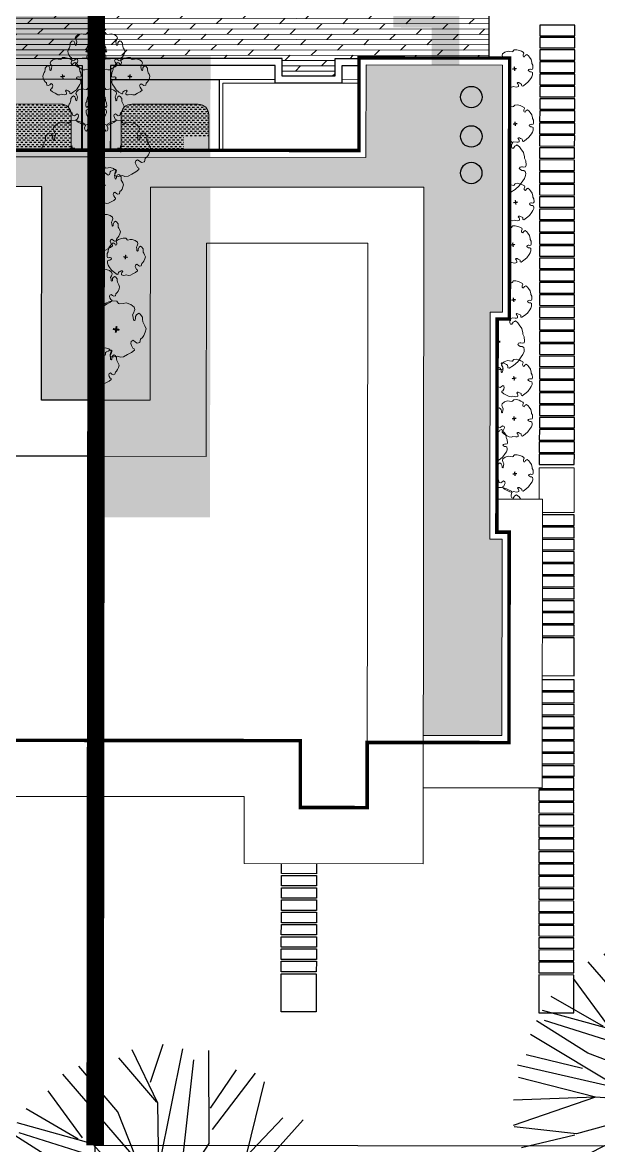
# Model space of a CAD drawing. Header units: millimetres. Extents: x -1030105 to 906887, y -616134 to 1220667.
# Drawn here: x -780548 to -764102, y -415820 to -383747 of the extents above; entities that cross this region are included whole.
import ezdxf

# ---------------------------------------------------------------- set-up
doc = ezdxf.new("R2010")
doc.units = ezdxf.units.MM
doc.header["$MEASUREMENT"] = 0
doc.linetypes.add('HIDDEN', pattern=[9.524999999999999, 6.35, -3.175])
doc.layers.get('Defpoints').update_dxf_attribs({"color": 1})
doc.layers.add('+ toa do mong', color=7, linetype='Continuous', true_color=0xfa1a05)
for name, color, linetype, lineweight in [('240930  KHU B- TMB gời inno$0$1. I-FURN', 252, 'Continuous', 18), ('240930  KHU B- TMB gời inno$0$GFA', 6, 'Continuous', 0), ('GFA', 6, 'Continuous', 0), ('QH_KTCQ_Caycanhquan', 97, 'Continuous', 18)]:
    doc.layers.add(name, color=color, linetype=linetype, lineweight=lineweight)
for name, color, linetype in [('240930  KHU B- TMB gời inno$0$DA-ELEV-PEN1', 8, 'Continuous'), ('240930  KHU B- TMB gời inno$0$DA-FLOR-PATT', 251, 'Continuous'), ('240930  KHU B- TMB gời inno$0$DA-WALL-LOW', 1, 'Continuous'), ('240930  KHU B- TMB gời inno$0$DA-WALL-PATT', 8, 'Continuous'), ('240930  KHU B- TMB gời inno$0$TMB-KHU B-XREF$0$Xref-LBC-Plot$0$DA-SITE-CNTR1', 8, 'Continuous'), ('DA-LANS-TREE', 7, 'Continuous'), ('DA-WALL-LOW', 1, 'Continuous'), ('Dat cong trinh cac loai', 6, 'Continuous'), ('KTCQ CẢNH QUAN', 192, 'Continuous'), ('N-cay lon', 192, 'Continuous'), ('ranh dat', 7, 'Continuous'), ('TMB-KHU B-XREF$0$Xref-LBC-Plot$0$DA-SITE-CNTR1', 8, 'Continuous'), ('XREF_LBC_ZONE B_BEACH VILLA 22 11 11$0$DA-FLOR-PATT', 251, 'Continuous')]:
    doc.layers.add(name, color=color, linetype=linetype)

# ---------------------------------------------------------------- blocks, each defined once
blk = doc.blocks.new('*U1357')
at = {"layer": '240930  KHU B- TMB gời inno$0$DA-WALL-PATT'}
blk.add_lwpolyline([(-3.229222828849736e-06, -0.5999999999912385), (-0.3000032292184836, -0.5999983853798173), (-0.2999978471795833, 0.4000017712514665), (2.152816071429693e-06, 0.4000001566400453)], close=True, dxfattribs=at)
blk = doc.blocks.new('*U1358')
at = {"color": 0, "linetype": 'ByBlock', "lineweight": -2, "transparency": 16777216, "rotation": 180.0003083683384}
for p in [(-0.6520413989287883, -240.4905452351165), (-0.3020413989338584, -240.4905433514032), (0.04795860106107241, -240.4905414676899), (0.3979586010560023, -240.4905395839766), (0.7479586010509327, -240.4905377002632), (1.097958601045863, -240.4905358165499), (1.447958601040793, -240.4905339328366), (1.797958601035723, -240.4905320491233), (2.147958601030654, -240.4905301654099), (2.497958601025584, -240.4905282816966), (2.847958601020514, -240.4905263979833), (3.197958601015444, -240.49052451427), (3.547958601010374, -240.4905226305566)]:
    blk.add_blockref('*U1357', p, dxfattribs=at)
blk = doc.blocks.new('*U1359')
at = {"layer": '240930  KHU B- TMB gời inno$0$DA-WALL-PATT'}
blk.add_lwpolyline([(-0.003229222828849743, -599.9999999912397), (-300.0032292184842, -599.9983853798185), (-299.9978471795839, 400.0017712514673), (0.002152816071429697, 400.000156640046)], close=True, dxfattribs=at)
blk = doc.blocks.new('*U1360')
at = {"color": 0, "linetype": 'ByBlock', "lineweight": -2, "transparency": 16777216, "rotation": 180.0003083671565}
for p in [(-2402.041398903443, -240490.5546536836), (-2052.041398908513, -240490.5527699703), (-1702.041398913582, -240490.550886257), (-1352.041398918651, -240490.5490025436), (-1002.04139892372, -240490.5471188303), (-652.041398928789, -240490.545235117), (-302.0413989338581, -240490.5433514037), (47.95860106107284, -240490.5414676903), (397.9586010560033, -240490.539583977), (747.9586010509342, -240490.5377002637), (1097.958601045865, -240490.5358165504), (1447.958601040796, -240490.533932837), (1797.958601035727, -240490.5320491237), (2147.958601030658, -240490.5301654104), (2497.958601025588, -240490.5282816971), (2847.958601020519, -240490.5263979837), (3197.95860101545, -240490.5245142704), (3547.958601010381, -240490.5226305571)]:
    blk.add_blockref('*U1359', p, dxfattribs=at)
blk = doc.blocks.new('*U1361')
at = {"layer": '240930  KHU B- TMB gời inno$0$DA-WALL-PATT'}
blk.add_lwpolyline([(-0.003229222828849743, -599.9999999912397), (-300.0032292184842, -599.9983853798185), (-299.9978471795839, 400.0017712514673), (0.002152816071429697, 400.000156640046)], close=True, dxfattribs=at)
blk = doc.blocks.new('*U1362')
at = {"color": 0, "linetype": 'ByBlock', "lineweight": -2, "transparency": 16777216, "rotation": 180.0003083671565}
for p in [(397.9586010560033, -240490.539583977), (747.9586010509342, -240490.5377002637), (1097.958601045865, -240490.5358165504), (1447.958601040796, -240490.533932837), (1797.958601035727, -240490.5320491237), (2147.958601030658, -240490.5301654104), (2497.958601025588, -240490.5282816971), (2847.958601020519, -240490.5263979837), (3197.95860101545, -240490.5245142704), (3547.958601010381, -240490.5226305571)]:
    blk.add_blockref('*U1361', p, dxfattribs=at)
blk = doc.blocks.new('*U1363')
at = {"layer": '240930  KHU B- TMB gời inno$0$DA-WALL-PATT'}
blk.add_lwpolyline([(-0.003229222828849743, -599.9999999912397), (-300.0032292184842, -599.9983853798185), (-299.9978471795839, 400.0017712514673), (0.002152816071429697, 400.000156640046)], close=True, dxfattribs=at)
blk = doc.blocks.new('*U1364')
at = {"color": 0, "linetype": 'ByBlock', "lineweight": -2, "transparency": 16777216, "rotation": 180.0003083671565}
for p in [(-2402.041398903443, -240490.5546536836), (-2052.041398908513, -240490.5527699703), (-1702.041398913582, -240490.550886257), (-1352.041398918651, -240490.5490025436), (-1002.04139892372, -240490.5471188303), (-652.041398928789, -240490.545235117), (-302.0413989338581, -240490.5433514037), (47.95860106107284, -240490.5414676903), (397.9586010560033, -240490.539583977), (747.9586010509342, -240490.5377002637), (1097.958601045865, -240490.5358165504), (1447.958601040796, -240490.533932837), (1797.958601035727, -240490.5320491237), (2147.958601030658, -240490.5301654104), (2497.958601025588, -240490.5282816971), (2847.958601020519, -240490.5263979837), (3197.95860101545, -240490.5245142704), (3547.958601010381, -240490.5226305571)]:
    blk.add_blockref('*U1363', p, dxfattribs=at)
blk = doc.blocks.new('*U1367')
at = {"layer": '240930  KHU B- TMB gời inno$0$DA-WALL-PATT'}
blk.add_lwpolyline([(-0.003229222828849743, -599.9999999912397), (-300.0032292184842, -599.9983853798185), (-299.9978471795839, 400.0017712514673), (0.002152816071429697, 400.000156640046)], close=True, dxfattribs=at)
blk = doc.blocks.new('*U1368')
at = {"color": 0, "linetype": 'ByBlock', "lineweight": -2, "transparency": 16777216, "rotation": 180.0003083671565}
for p in [(397.9586010560033, -240490.539583977), (747.9586010509342, -240490.5377002637), (1097.958601045865, -240490.5358165504), (1447.958601040796, -240490.533932837), (1797.958601035727, -240490.5320491237), (2147.958601030658, -240490.5301654104), (2497.958601025588, -240490.5282816971), (2847.958601020519, -240490.5263979837), (3197.95860101545, -240490.5245142704), (3547.958601010381, -240490.5226305571)]:
    blk.add_blockref('*U1367', p, dxfattribs=at)
blk = doc.blocks.new('*U1369')
at = {"layer": '240930  KHU B- TMB gời inno$0$DA-WALL-PATT'}
blk.add_lwpolyline([(-0.003229222828849743, -599.9999999912397), (-300.0032292184842, -599.9983853798185), (-299.9978471795839, 400.0017712514673), (0.002152816071429697, 400.000156640046)], close=True, dxfattribs=at)
blk = doc.blocks.new('*U1370')
at = {"color": 0, "linetype": 'ByBlock', "lineweight": -2, "transparency": 16777216, "rotation": 180.0003083671565}
for p in [(-1002.04139892372, -240490.5471188303), (-652.041398928789, -240490.545235117), (-302.0413989338581, -240490.5433514037), (47.95860106107284, -240490.5414676903), (397.9586010560033, -240490.539583977), (747.9586010509342, -240490.5377002637), (1097.958601045865, -240490.5358165504), (1447.958601040796, -240490.533932837), (1797.958601035727, -240490.5320491237), (2147.958601030658, -240490.5301654104), (2497.958601025588, -240490.5282816971), (2847.958601020519, -240490.5263979837), (3197.95860101545, -240490.5245142704), (3547.958601010381, -240490.5226305571)]:
    blk.add_blockref('*U1369', p, dxfattribs=at)
blk = doc.blocks.new('Xref Khu Spa-Wellness - TBM$0$TREE_T')
at = {"const_width": 100}
for points in [[(-123.743686707654, 123.7436867076467), (123.7436867076394, -123.7436867076467)], [(123.7436867076394, 123.7436867076467), (-123.7436867076394, -123.7436867076467)]]:
    blk.add_lwpolyline(points, dxfattribs=at)
blk = doc.blocks.new('Xref Khu Spa-Wellness - TBM$0$TREE_5')
at = {"layer": 'QH_KTCQ_Caycanhquan', "color": 114, "true_color": 0x139b48}
blk.add_lwpolyline([(-935.8052043020725, 1163.729876997881), (-781.0664177108556, 1298.991161259357), (-577.9716866482049, 1385.944714451209), (-423.232900056988, 1424.590717911255), (-249.1519124628976, 1453.575356581714), (-181.4534723367542, 1414.929171710275), (-142.7687756838277, 1289.329614988528), (-84.74187805317342, 1221.698972928803), (-17.04343790188432, 1192.71433425881), (40.98345973622054, 1221.698972928803), (31.31221188511699, 1347.298710919917), (60.32595539093018, 1424.590717911255), (79.6681563751772, 1472.898267642129), (244.0781907904893, 1472.898267642129), (369.8035285742953, 1434.252264111768), (592.2404606333002, 1376.283168251161), (775.9926960328594, 1212.037426657975), (824.3486405229196, 1163.729876997881), (959.7452261233702, 1105.760781065095), (1114.484012714587, 931.8534933435731), (1143.497461522929, 844.8999401517212), (1075.79931606818, 767.6077518211678), (1017.772123759612, 748.2848406890407), (979.0874271076173, 709.638655890245), (930.7317773010582, 642.0081950975582), (940.40273046121, 564.7160067670047), (1017.772123759612, 555.0544605664909), (1114.484012714587, 564.7160067670047), (1191.85340601299, 622.6851026983932), (1288.56500029657, 632.3466488970444), (1365.934688259847, 564.7160067670047), (1423.96158589609, 487.4238184364513), (1472.317530387081, 323.178076912649), (1481.988778204657, 168.5938815902919), (1501.330979188904, -159.8976014545187), (1433.632833734155, -440.0815348392352), (1356.263440435752, -691.2808295534924), (1288.56500029657, -720.2654682239518), (1240.209350477904, -681.6192833529785), (1182.182158169337, -613.9888225602917), (1124.155260538682, -623.6501874942333), (1037.114619421773, -642.9732798933983), (930.7317773010582, -662.296372293029), (872.7045849869028, -700.9423758247867), (863.0333371693268, -768.5730178840458), (969.4164739474654, -797.5574752166867), (1056.45682040602, -855.5265711485408), (1104.812764876522, -923.1572132077999), (1066.128068224527, -990.7878553378396), (988.7586749317124, -1068.079862329178), (785.6639438699931, -1174.356507992838), (717.9657984022051, -1290.294699784368), (572.8982596490532, -1377.248434313573), (340.7897850750014, -1415.894437845796), (108.6816051844507, -1454.540441305377), (-94.41312587726861, -1444.87889510626), (-133.0978225171566, -1386.909799175337), (-94.41312587726861, -1319.279338454828), (-123.5076104430482, -1166.998870359268), (-158.3361843349412, -1051.01933326479), (-245.4077663654462, -987.2307148086838), (-361.5031108781695, -998.8285959679633), (-401.6181620880961, -1151.07587907603), (-438.5748819764704, -1243.375660780352), (-567.9238436007872, -1307.985380935017), (-703.6970244115219, -1193.679600392003), (-829.4223621934652, -1184.018054192886), (-964.8186531243846, -1145.372050659731), (-1129.228687539697, -1048.756951268762), (-1264.625273158774, -942.4803056772798), (-1312.981217630208, -778.2345641553402), (-1332.323418614455, -652.6348260920495), (-1351.665914275683, -546.3581805010326), (-1429.035307568498, -420.7584424400702), (-1496.733453042805, -333.8048892477527), (-1496.733453042805, -130.9129628543742), (-1458.048756396398, -53.62095586303622), (-1322.652170789428, -43.95940966391936), (-1225.940576513298, -92.26695939479396), (-1158.242431038991, -159.8976014545187), (-1109.886486547999, -208.2051511849277), (-1042.18834109325, -217.8666973854415), (-1022.845845431089, -169.5591477253474), (-1100.215238723904, -43.95940966391936), (-1158.242431038991, 81.64032840030268), (-1274.29652097635, 139.609424259048), (-1341.994666451588, 178.2554277908057), (-1419.364059749991, 226.5629775212146), (-1467.720004214905, 352.1627155123278), (-1419.364059749991, 564.7160067670047), (-1264.625273158774, 786.9308442207985), (-1129.228687539697, 864.2228512139991), (-964.8186531243846, 951.1765857427381), (-935.8052043020725, 999.4841354736127), (-935.8052043020725, 1086.437688665465)], close=True, dxfattribs=at)
blk.add_blockref('Xref Khu Spa-Wellness - TBM$0$TREE_T', (0, 0), dxfattribs=at)
blk = doc.blocks.new('240930  KHU B- TMB gời inno$0$River Semi Roof plan')
at = {"layer": 'GFA', "true_color": 0x8c7854}
h = blk.add_hatch(dxfattribs=at)
h.set_pattern_fill('DOLMIT', color=35, scale=600, angle=90)
h.set_pattern_definition([(90, (0, 0), (-150, 9.184850993605149e-15), []), (135, (0, 0), (-299.9999994965905, -299.9999994965905), [212.1320343559642, -424.2640687119285])])
h.paths.add_polyline_path([(-32811.15162811405, -1729.414186317474), (-35899.49641098757, -1729.414186317475), (-35899.49641098757, -10700.41418631747), (-32811.15162811405, -10700.41418631747)])
h.paths.add_polyline_path([(-27101.75761927971, -6400.078714570373), (-27600.0122017067, -6400.078714570373), (-27600.01305808709, -1999.988769661634), (-30750.01335455058, -2000.074757985772), (-30750.01335455058, -12999.98407605663), (-27600.64187938068, -13000.07642898336), (-27600.64182233182, -7900.036793842912), (-27101.75761927971, -7899.944651183713)])
h = blk.add_hatch(dxfattribs=at)
h.set_pattern_fill('DOLMIT', color=35, scale=0.1664064663979824, angle=90.00000000000001)
h.set_pattern_definition([(90, (-25012.21684182755, 77609.77628894092), (-0.0416016165994956, -4.14268586128486e-18), []), (135, (-25012.21684182755, 77609.77628894092), (-0.08320323305937354, -0.08320323305937358), [0.05883357041165235, -0.1176671408233047])])
edge = h.paths.add_edge_path()
edge.add_line((-20568.05441826666, -33630.98593749245), (-22927.98005195538, -33630.98580270336))
edge.add_line((-22927.98005195534, -33630.98580270424), (-22927.97911638095, -34734.60788262913))
edge.add_line((-22927.97911638099, -34734.60788262921), (-23502.79148354676, -34734.60824433894))
edge.add_line((-23502.79148354676, -34734.60824433883), (-23502.79117029957, -34503.58050511378))
edge.add_line((-23502.79117029958, -34503.58050511264), (-24557.36300712068, -34503.58050511264))
edge.add_line((-24557.36300712065, -34503.58050511264), (-24557.36300712065, -33680.03493623123))
edge.add_line((-24557.36300712065, -33680.03493623138), (-23797.09028755191, -33680.03493623138))
edge.add_line((-23797.09028755193, -33680.03493623138), (-23797.09028005991, -32846.18805733012))
edge.add_line((-23797.09028005988, -32846.18805733105), (-20568.05439025861, -32846.18783263022))
edge.add_line((-20568.0543902586, -32846.18783263027), (-20568.05440305883, -33630.98582195275))
at = {"layer": 'XREF_LBC_ZONE B_BEACH VILLA 22 11 11$0$DA-FLOR-PATT'}
h = blk.add_hatch(dxfattribs=at)
h.set_pattern_fill('DASH', color=153, scale=499.999999999999, angle=90)
h.set_pattern_definition([(90, (-40144.09370144829, 37709.10168227926), (-62.49999999999986, 62.49999999999988), [62.49999999999987, -62.49999999999987])])
h.paths.add_polyline_path([(-24095.55947722002, -10703.13458562885), (-25404.88042606054, -10703.12862418595), (-25401.4005765467, -10699.6487746721), (-25401.3973721002, -9995.851221616715), (-25995.55895499029, -9995.851221616715, 0.4142135856172851), (-26295.55895499029, -10295.85124542491), (-26295.55880420538, -12195.84764639181, 0.4142135391289052), (-25995.55880420538, -12495.84762258361), (-24095.55947722002, -12495.84762258361, 0.4142135856172852), (-23795.55947722002, -12195.84759877542), (-23795.55950786357, -11809.71724599553), (-24095.55947722002, -11809.71724599553)])
at = {"layer": '240930  KHU B- TMB gời inno$0$1. I-FURN'}
for points, elevation in [([(-15918.68281761138, -549.7540413588285), (-14647.42777788849, -549.7540413588285), (-14647.42777788849, 450.2781385071576), (-15918.68281761138, 450.2781385071576)], -1.537108971898405e-07), ([(-23795.55947722002, -11809.71724599553), (-23795.55947722002, -10609.71724599553), (-24095.55947722002, -10609.71724599553), (-24095.55947722002, -11809.71724599553)], -2.387080635461805e-05), ([(-23495.55947722002, -11809.71724599553), (-23495.55947722002, -10609.71724599553), (-23795.55947722002, -10609.71724599553), (-23795.55947722002, -11809.71724599553)], -2.387080635461805e-05)]:
    blk.add_lwpolyline(points, close=True, dxfattribs=dict(at, elevation=elevation))
at = {"layer": '240930  KHU B- TMB gời inno$0$1. I-FURN', "elevation": -2.387080635461805e-05}
for points in [[(-14000.00515090071, -2200.076784457473), (-14000.00515090071, -2650.076784457473), (-27004.28596144838, -2650.076724798724), (-27002.04732045123, -6200.078714575044)], [(-13900.00515090071, -2200.076784457473), (-13900.00515090071, -2750.076784930956), (-26904.28596113904, -2750.076725272214), (-26899.84287702405, -9595.851216752679), (-24979.24163426911, -9595.851138415195)], [(-27000.84917523672, -8100.078715007876), (-26999.84287671471, -9695.851221616715), (-24979.24163426911, -9695.851138591199)], [(-23495.55960390753, -10609.71724599553), (-23495.55947705732, -12799.19258073568), (-19595.55751422713, -12800.96907876743), (-19595.55763580839, -10702.43745993831)]]:
    blk.add_lwpolyline(points, dxfattribs=at)
blk.add_lwpolyline([(-24095.55947722002, -12495.84762258361), (-25995.55880420538, -12495.84762258361, -0.414213562373095), (-26295.55880420538, -12195.84762258361), (-26295.55895499029, -10295.85122161671, -0.414213562373095), (-25995.55895499029, -9995.851221616715), (-24095.55962800493, -9995.851221616715, -0.414213562373095), (-23795.55962800493, -10295.85122161671), (-23795.55947722002, -12195.84762258361, -0.414213562373095)], format="xyb", close=True, dxfattribs=at)
at = {"layer": '240930  KHU B- TMB gời inno$0$DA-ELEV-PEN1', "elevation": -1.537108971898405e-07}
for points in [[(-11065.52007421735, -549.7446226924658), (-9987.544846681878, -549.7446226924658), (-9987.544846681878, 450.2687200419605), (-11065.52007421735, 450.2687200419605)], [(-1439.520074217347, -549.7446226924658), (-361.544846681878, -549.7446226924658), (-361.544846681878, 450.2687200419605), (-1439.520074217347, 450.2687200419605)], [(-1461.734797787387, -6899.987814486027), (-383.7595702519175, -6899.987814486027), (-383.7595702519175, -7900.001157220453), (-1461.734797787387, -7900.001157220453)]]:
    blk.add_lwpolyline(points, close=True, dxfattribs=at)
at = {"layer": '240930  KHU B- TMB gời inno$0$DA-FLOR-PATT'}
blk.add_lwpolyline([(-7429.311106589157, -6200.005074135959), (-6100.006287040422, -6200.005074135959), (-6100.006287040422, -8600.004618309438), (-7429.916345142759, -8600.004618309438)], dxfattribs=at)
at = {"layer": '240930  KHU B- TMB gời inno$0$DA-FLOR-PATT', "elevation": -1.537108971898405e-07}
blk.add_lwpolyline([(-8770.014087226707, -8300.005014639348), (-7770.013543670066, -8300.005545441061), (-7770.013127144659, -10500.00605658442), (-8770.013399870833, -10500.00683626533)], dxfattribs=at)
at = {"layer": '240930  KHU B- TMB gời inno$0$DA-WALL-LOW'}
for points, elevation in [([(-10700.05597610077, -2000.072559534965), (-10700.05597610077, -2000.072559534965), (-27600.00203527181, -2000.075260520534), (-27600.00205455276, -6400.078714570373)], -2.387080635461805e-05), ([(-10700.05597610065, -2200.075260520534), (-10700.05597610065, -2200.075260520534), (-27400.00203616223, -2200.075260520534), (-27400.00205368125, -6200.078714575044)], -2.387080635461805e-05), ([(-10700.05597610077, -2000.072559534965), (-8429.999039232014, -2000.076013584796), (-8429.999271604855, -3600.084201261321)], -7.176385346918413e-05), ([(-10700.05597610065, -2200.076013584825), (-8629.999068953952, -2200.076013584796), (-8629.999271807359, -3600.083290645336)], -7.176385346918413e-05), ([(-27600.00205411456, -6300.078714570373), (-27600.00205411456, -6400.078714570373), (-27101.75761927971, -6400.078714570373), (-27101.75761927971, -7900.078714570365), (-27600.0020611258, -7900.07871238704), (-27600.0020611258, -8000.078714570358)], -2.387080635461805e-05), ([(-27400.00205368125, -6200.078714575044), (-26901.75761928438, -6200.078714575044), (-26901.75761928438, -8100.078715442098), (-27400.00206200278, -8100.078713258779)], -2.387080635461805e-05), ([(-27600.0020611258, -7900.07871238704), (-27600.00206309709, -8349.93596220314), (-27600.00203530584, -13000.08461010171), (-18399.71552411906, -13000.08286054351)], -2.387080635461805e-05), ([(-27400.00206200278, -8100.078713258779), (-27400.00206309709, -8349.935963093565), (-27400.00203650113, -12800.08457206902), (-18399.71710401407, -12800.08286054381)], -2.387080635461805e-05)]:
    blk.add_lwpolyline(points, dxfattribs=dict(at, elevation=elevation))
at = {"layer": '240930  KHU B- TMB gời inno$0$DA-WALL-LOW', "elevation": -2.387080635461805e-05}
blk.add_lwpolyline([(-23495.55947722002, -12795.84762258361), (-26999.8427259298, -12795.84762258361), (-26999.84287671471, -9695.851221616715), (-23495.55962800493, -9695.851221616715)], close=True, dxfattribs=at)
at = {"layer": 'DA-WALL-LOW', "color": 7, "elevation": -1.537108971898405e-07}
blk.add_lwpolyline([(-27600.01305808709, -1999.988769661635), (-27600.01220172388, -6399.990484409034), (-27100.01223997981, -6399.990387097001), (-27100.01223025727, -7899.944328814745), (-27600.64182233182, -7900.036793842912), (-27600.64187938068, -13000.07642898336), (-30750.01335455058, -12999.98407605663), (-30750.01335455058, -2000.074757985771)], close=True, dxfattribs=at)
at = {"layer": 'Defpoints', "color": 6, "elevation": -7.588306199369877e-10}
blk.add_lwpolyline([(-18399.71552414881, -13000.07909442246), (-27600.00203527121, -13000.07909442246), (-27600.000779467, -12800.07626880327)], dxfattribs=at)
at = {"layer": 'XREF_LBC_ZONE B_BEACH VILLA 22 11 11$0$DA-FLOR-PATT', "color": 7, "elevation": -7.176385346918413e-05}
blk.add_lwpolyline([(-18399.70004112745, -12999.98485664287), (-18399.73366859988, -10703.1605191789)], dxfattribs=at)
at = {"color": 0, "xscale": -0.9999999999999982, "rotation": 180}
for name, p in [('*U1360', (-26161.65831206087, -240440.2653696388, -1.529520665684676e-07)), ('*U1364', (-19861.65831213654, -240440.2653695419, -1.529520665684676e-07)), ('*U1362', (-14976.75016452791, -240440.2672532536, -1.529520665684676e-07)), ('*U1370', (-8864.021653788863, -240440.2634859271, -1.529520665684676e-07)), ('*U1368', (-5350.750164527912, -240440.2672532536, -1.529520665684676e-07))]:
    blk.add_blockref(name, p, dxfattribs=at)
at = {"color": 0, "xscale": 999.9999999999999, "yscale": 999.9999999999999, "zscale": 999.9999999999999}
blk.add_blockref('*U1358', (-5372.964888097951, 232990.5348160751, -1.529520665684676e-07), dxfattribs=at)
at = {"layer": 'QH_KTCQ_Caycanhquan', "color": 116}
for p, xscale, yscale, zscale, rotation in [((-27318.36920093435, -1268.341208185841, -2.830727541062004), 0.3613160547961027, 0.3613160547961027, 0.3613160547961027, 52.2616449089547), ((-25743.08455678884, -1247.339392436508, -2.830727541062004), 0.3613160547961027, 0.3613160547961027, 0.3613160547961027, 52.2616449089547), ((-24536.90682516006, -1719.967063835051, -2.830727541062004), 0.5419740821941541, 0.5419740821941541, 0.5419740821941541, 52.26164490895473), ((-23503.06491672777, -1232.881097745922, -2.830727541062004), 0.3613160547961027, 0.3613160547961027, 0.3613160547961027, 52.2616449089547), ((-22292.93920503449, -1308.707591063387, -2.830727541062004), 0.3613160547961027, 0.3613160547961027, 0.3613160547961027, 52.2616449089547), ((-20717.65456088897, -1287.705775314054, -2.830727541062004), 0.3613160547961027, 0.3613160547961027, 0.3613160547961027, 52.2616449089547), ((-19511.47682926019, -1760.333446712597, -2.830727541062004), 0.5419740821941541, 0.5419740821941541, 0.5419740821941541, 52.26164490895473), ((-18477.6349208279, -1273.247480623468, -2.830727541062004), 0.3613160547961027, 0.3613160547961027, 0.3613160547961027, 52.2616449089547), ((-17328.0564418948, -1268.341208185841, -2.830727541062004), 0.3613160547961027, 0.3613160547961027, 0.3613160547961027, 52.2616449089547), ((-15752.77179774928, -1247.339392436508, -2.830727541062004), 0.3613160547961027, 0.3613160547961027, 0.3613160547961027, 52.2616449089547), ((-14546.59406612051, -1719.967063835051, -2.830727541062004), 0.5419740821941541, 0.5419740821941541, 0.5419740821941541, 52.26164490895473), ((-13512.75215768821, -1232.881097745922, -2.830727541062004), 0.3613160547961027, 0.3613160547961027, 0.3613160547961027, 52.2616449089547), ((-26604.24156861722, -1982.499171906922, -2.830727541062004), 0.3613160547961027, 0.3613160547961027, 0.3613160547961027, 52.2616449089547), ((-21578.81157271735, -2022.865554784468, -2.830727541062004), 0.3613160547961027, 0.3613160547961027, 0.3613160547961027, 52.2616449089547), ((-16613.92880957766, -1982.499171906922, -2.830727541062004), 0.3613160547961027, 0.3613160547961027, 0.3613160547961027, 52.2616449089547), ((-27798.54869194857, -13453.70637194896, -2.830727541062004), 0.3613160547961027, 0.3613160547961027, 0.3613160547961027, 52.2616449089547), ((-26223.26404780305, -13432.70455619963, -2.830727541062004), 0.3613160547961027, 0.3613160547961027, 0.3613160547961027, 52.2616449089547), ((-25017.08631617428, -13905.33222759817, -2.830727541062004), 0.5419740821941541, 0.5419740821941541, 0.5419740821941541, 52.26164490895473), ((-23983.24440774199, -13418.24626150904, -2.830727541062004), 0.3613160547961027, 0.3613160547961027, 0.3613160547961027, 52.2616449089547), ((-22642.54600305415, -13331.42519775114, -2.830727541062004), 0.3613160547961027, 0.3613160547961027, 0.3613160547961027, 52.2616449089547), ((-21067.26135890864, -13310.42338200181, -2.830727541062004), 0.3613160547961027, 0.3613160547961027, 0.3613160547961027, 52.2616449089547), ((-19861.08362727986, -13783.05105340035, -2.830727541062004), 0.5419740821941541, 0.5419740821941541, 0.5419740821941541, 52.26164490895473), ((-18827.24171884757, -13295.96508731122, -2.830727541062004), 0.3613160547961027, 0.3613160547961027, 0.3613160547961027, 52.2616449089547), ((-27084.42105963144, -14167.86433567004, -2.830727541062004), 0.3613160547961027, 0.3613160547961027, 0.3613160547961027, 52.2616449089547), ((-21928.41837073702, -14045.58316147222, -2.830727541062004), 0.3613160547961027, 0.3613160547961027, 0.3613160547961027, 52.2616449089547)]:
    blk.add_blockref('Xref Khu Spa-Wellness - TBM$0$TREE_5', p, dxfattribs=dict(at, xscale=xscale, yscale=yscale, zscale=zscale, rotation=rotation))
blk.add_wipeout([(-27624.24288750907, -1408.192927989243), (-27624.24288750907, -5708.1929279892465), (-24979.241634269107, -5708.1929279892465), (-24979.241634269118, -13208.198746334952), (-6524.242887509079, -13208.192927989248), (-6524.242887509079, -8963.192927989237), (-4614.242887509059, -8963.192927989237), (-4614.242887509059, -3853.192927989272), (-6782.453408768875, -3853.192927989272), (-6782.453408768875, -458.1930858079395), (-15024.242888813715, -458.1930858079395), (-15024.242888813715, -1758.1929667423647), (-20169.250252609552, -1758.1929667423647), (-20169.250252609552, -1408.192927989243)])
at = {"layer": 'GFA', "true_color": 0xb75434}
h = blk.add_hatch(dxfattribs=at)
h.set_pattern_fill('AR-RSHKE', color=15, scale=36.99065904562387, angle=89.99999999999999)
h.set_pattern_definition([(90, (0, 0), (-443.8879085474862, 943.2618056634088), [221.9439542737432, -184.9532952281194, 258.9346133193671, -110.9719771368716, 332.9159314106149, -147.9626361824955]), (90, (-18.49532952281187, 221.9439542737432), (-443.8879085474862, 943.2618056634088), [184.9532952281194, -702.8225218668535, 147.9626361824955, -221.9439542737432]), (90, (27.74299428421809, 665.8318628212297), (-443.8879085474862, 943.2618056634088), [110.9719771368716, -1146.71043041434]), (180, (0, 0), (-443.8879085474866, -314.4206018878028), [425.3925790246745, -1350.159055165271]), (180, (6.287160530178484e-14, 221.9439542737432), (-443.8879085474866, -314.4206018878028), [416.1449142632686, -1359.406719926677]), (180, (1.152646097199389e-13, 406.8972495018626), (-443.8879085474866, -314.4206018878028), [388.4019199790507, -1387.149714210895]), (180, (27.74299428421809, 665.8318628212297), (-443.8879085474866, -314.4206018878028), [425.3925790246745, -1350.159055165271]), (180, (27.74299428421812, 776.8038399581013), (-443.8879085474866, -314.4206018878028), [425.3925790246745, -1350.159055165271]), (180, (3.143580265089242e-13, 1109.719771368716), (-443.8879085474866, -314.4206018878028), [406.8972495018626, -1368.654384688083])])
h.paths.add_polyline_path([(-24779.24163426912, -13008.19306348427), (-17839.24290436662, -13008.19300702462), (-17839.24290436662, -11658.1929279892), (-23929.24287006757, -11658.1929279892), (-23929.24287006757, -3853.19292798923), (-8274.242887508939, -3853.192927989263), (-8274.242887508939, -1608.193752617144), (-13884.24288750906, -1608.193752617144), (-13884.24288750906, -1958.192966742359), (-20369.25025260955, -1958.192966742359), (-20369.25025260955, -1608.192927989241), (-27424.24288750907, -1608.192927989241), (-27424.24288750907, -5508.192927989239), (-24779.24163426911, -5508.192927989243)])
at = {"layer": 'XREF_LBC_ZONE B_BEACH VILLA 22 11 11$0$DA-FLOR-PATT'}
h = blk.add_hatch(color=252, dxfattribs=at)
h.dxf.hatch_style = 1
h.paths.add_polyline_path([(-26814.47826275247, -2501.132757002371, 1), (-26201.5929149355, -2501.132757002371, 1)])
h = blk.add_hatch(color=252, dxfattribs=at)
h.dxf.hatch_style = 1
h.paths.add_polyline_path([(-25690.13991413149, -2501.132757002371, 1), (-25077.25456631452, -2501.132757002371, 1)])
h = blk.add_hatch(color=252, dxfattribs=at)
h.dxf.hatch_style = 1
h.paths.add_polyline_path([(-24646.11156133317, -2501.132757002371, 1), (-24033.22621351621, -2501.132757002371, 1)])
at = {"layer": '+ toa do mong', "linetype": 'HIDDEN', "ltscale": 10, "const_width": 99.99999999999999, "elevation": -2.40231413925581e-05}
blk.add_lwpolyline([(-27624.24288750907, -1408.192927989241), (-20169.25025260955, -1408.192927989241), (-20169.25025260955, -1758.192966742359), (-14084.24288750906, -1758.192966742359), (-14084.24288750906, -1408.193752617144), (-8074.242887508939, -1408.193752617144), (-8074.242887508939, -5453.192927989268), (-6214.242887509063, -5453.192927989236), (-6214.242887509034, -7363.192927989236), (-8124.24288750907, -7363.192927989236), (-8124.24288750907, -13208.19292798924), (-24979.24163426911, -13208.19306511135), (-24979.2416342691, -5708.192927989243), (-27624.24288750907, -5708.192927989243), (-27624.24288750907, -1408.192927989241)], dxfattribs=at)
at = {"color": 7}
blk.add_lwpolyline([(-6782.453408768866, -3853.192927989265), (-6782.453408768866, -458.193085807934), (-15024.24288881371, -458.193085807934), (-15024.24288881371, -1758.192966742359)], dxfattribs=at)
at = {"color": 7, "elevation": -2.40231413925581e-05}
for points in [[(-27624.24288750907, -1408.192927989241), (-20169.25025260955, -1408.192927989241), (-20169.25025260955, -1758.192966742359), (-14084.24288750906, -1758.192966742359), (-14084.24288750906, -1408.193752617144), (-8074.242887508939, -1408.193752617144), (-8074.242887508939, -3853.192927989259)], [(-17839.24290436662, -13008.19300702463), (-24779.24163426911, -13008.19306348427), (-24779.2416342691, -5508.192927989243), (-27424.24288750907, -5508.192927989243), (-27424.24288750907, -1608.192927989241), (-20369.25025260955, -1608.192927989241), (-20369.25025260955, -1958.192966742359), (-13884.24288750906, -1958.192966742359), (-13884.24288750906, -1608.193752617144), (-8274.242887508939, -1608.193752617144), (-8274.242887508939, -3853.192927989261)]]:
    blk.add_lwpolyline(points, dxfattribs=at)
at = {"elevation": -2.40231413925581e-05}
blk.add_lwpolyline([(-17839.24290436662, -13208.19300702463), (-24979.24163426911, -13208.19306511135), (-24979.2416342691, -5708.192927989243), (-27624.24288750907, -5708.192927989243), (-27624.24288750907, -1408.192927989241)], dxfattribs=at)
at = {"elevation": -2.402310795483055e-05}
blk.add_lwpolyline([(-23929.24287006757, -3853.19292798923), (-4614.242887509063, -3853.19292798923), (-4614.242887509063, -8963.192927989236), (-6524.24288750907, -8963.192927989236), (-6524.24288750907, -13208.19292798924), (-17839.24290436662, -13208.19292798924), (-17839.24290436662, -11658.1929279892), (-23929.24287006757, -11658.1929279892)], close=True, dxfattribs=at)
at = {"color": 7, "elevation": -2.402310795483055e-05}
blk.add_lwpolyline([(-6524.24288750907, -13208.19292798924), (-17839.24290436662, -13208.19292798924), (-17839.24290436662, -11658.1929279892), (-23929.24287006757, -11658.1929279892), (-23929.24287006757, -3853.19292798923), (-4614.242887509063, -3853.192927989268), (-4614.242887509063, -8963.192927989236), (-6524.24288750907, -8963.192927989236)], close=True, dxfattribs=at)
at = {"color": 252, "elevation": -2.402310795483055e-05}
blk.add_lwpolyline([(-8124.24288750907, -13208.19292798924), (-16239.24290436662, -13208.19292798924), (-16239.24290436662, -10058.1929279892), (-22329.24287006757, -10058.1929279892), (-22329.24287006757, -5453.192927989228), (-6214.24288750907, -5453.192927989265), (-6214.242887509063, -7363.192927989236), (-8124.24288750907, -7363.192927989236)], close=True, dxfattribs=at)
at = {"layer": 'DA-LANS-TREE', "color": 251, "true_color": 0x636466}
for centre in [(-26508.03558884398, -2501.132757002371), (-25383.697240223, -2501.132757002371), (-24339.66888742469, -2501.132757002371)]:
    blk.add_circle(centre, 306.4426739084853, dxfattribs=at)
blk = doc.blocks.new('240930  KHU B- TMB gời inno$0$sdwsedwe')
at = {"layer": 'GFA', "true_color": 0x8c7854}
h = blk.add_hatch(dxfattribs=at)
h.set_pattern_fill('DOLMIT', color=35, scale=0.4632663540241877, angle=180)
h.set_pattern_definition([(180, (-356130.5497698553, -95107.98810847144), (3.724945583697057e-17, -0.1158165885060469), []), (225.0000000000001, (-356130.5497698553, -95107.98810847144), (0.2316331766234062, -0.231633176623406), [0.1637893902130355, -0.3275787804260709])])
edge = h.paths.add_edge_path()
edge.add_line((104079.4510520778, -232177.5053902268), (113702.0105312408, -232177.5059398272))
edge.add_line((113702.0105312408, -232177.5059398226), (113702.006716451, -227677.5043486726))
edge.add_line((113702.0067164511, -227677.5043486729), (116045.7950602243, -227677.5028738072))
edge.add_line((116045.7950602243, -227677.5028738044), (116045.7937829638, -228619.5148297298))
edge.add_line((116045.7937829636, -228619.5148297362), (120345.7937829635, -228619.5148297362))
edge.add_line((120345.7937829636, -228619.5148297362), (120345.7937829636, -231977.5088729535))
edge.add_line((120345.7937829636, -231977.5088729523), (117245.7937829634, -231977.5088729523))
edge.add_line((117245.7937829638, -231977.5088729523), (117245.7937524153, -235377.5063449914))
edge.add_line((117245.793752415, -235377.5063449889), (104079.4509378755, -235377.507261203))
edge.add_line((104079.4509378755, -235377.5072612017), (104079.4509900682, -232177.5058613359))
blk = doc.blocks.new('240930  KHU B- TMB gời inno$0$MANSION ROOF PLAN')
at = {"color": 0}
blk.add_blockref('240930  KHU B- TMB gời inno$0$sdwsedwe', (-58302.94948899653, 203026.6796289831), dxfattribs=at)
blk = doc.blocks.new('240930  KHU B- TMB gời inno$0$xdfdfedf')
at = {"layer": 'XREF_LBC_ZONE B_BEACH VILLA 22 11 11$0$DA-FLOR-PATT'}
h = blk.add_hatch(dxfattribs=at)
h.set_pattern_fill('DASH', color=153, scale=500, angle=90)
h.set_pattern_definition([(90, (0, 0), (-62.49999999999999, 62.50000000000001), [62.5, -62.5])])
h.paths.add_polyline_path([(16048.5342242283, -48412.23626790821), (14739.21327538778, -48412.2303064653), (14742.69312490162, -48408.75045695146), (14742.69632934812, -47704.95290389607), (14148.53474645803, -47704.95290389607, 0.4142135856172851), (13848.53474645803, -48004.95292770426), (13848.53489724294, -49904.94932867117, 0.4142135391289052), (14148.53489724294, -50204.94930486297), (16048.5342242283, -50204.94930486297, 0.4142135856172852), (16348.5342242283, -49904.94928105478), (16348.53419358475, -49518.81892827489), (16048.5342242283, -49518.81892827489)])
at = {"layer": '240930  KHU B- TMB gời inno$0$1. I-FURN', "elevation": -2.387004752399816e-05}
blk.add_lwpolyline([(16048.5342242283, -50204.94930486297), (14148.53489724294, -50204.94930486297, -0.414213562373095), (13848.53489724294, -49904.94930486297), (13848.53474645803, -48004.95290389607, -0.414213562373095), (14148.53474645803, -47704.95290389607), (16048.53407344339, -47704.95290389607, -0.414213562373095), (16348.53407344339, -48004.95290389607), (16348.5342242283, -49904.94930486297, -0.414213562373095)], format="xyb", close=True, dxfattribs=at)
for points in [[(16348.5342242283, -49518.81892827489), (16348.5342242283, -48318.81892827489), (16048.5342242283, -48318.81892827489), (16048.5342242283, -49518.81892827489)], [(16648.5342242283, -49518.81892827489), (16648.5342242283, -48318.81892827489), (16348.5342242283, -48318.81892827489), (16348.5342242283, -49518.81892827489)]]:
    blk.add_lwpolyline(points, close=True, dxfattribs=at)
blk.add_lwpolyline([(16648.53409754079, -48318.81892827489), (16648.534224391, -50508.29426301504), (20548.53618722121, -50510.07076104679), (20548.53606563995, -48411.53914221766)], dxfattribs=at)
at = {"layer": '240930  KHU B- TMB gời inno$0$DA-WALL-LOW', "elevation": -2.387004752399816e-05}
for points in [[(12544.09164032251, -45609.18039466639), (12544.09163835122, -46059.03764448249), (12544.09166614247, -50709.18629238107), (21744.37817732927, -50709.18454282287)], [(12744.09163944553, -45809.18039553813), (12744.09163835122, -46059.03764537292), (12744.09166494719, -50509.18625434838), (21744.37659743426, -50509.18454282317)]]:
    blk.add_lwpolyline(points, dxfattribs=at)
blk.add_lwpolyline([(16648.5342242283, -50504.94930486297), (13144.25097551851, -50504.94930486297), (13144.2508247336, -47404.95290389607), (16648.53407344339, -47404.95290389607)], close=True, dxfattribs=at)
at = {"layer": 'Defpoints', "color": 6}
blk.add_lwpolyline([(21744.37817729953, -50709.18077670182), (12544.09166617711, -50709.18077670182), (12544.09292198132, -50509.17795108263)], dxfattribs=at)
at = {"layer": 'QH_KTCQ_Caycanhquan', "color": 116}
for p, xscale, yscale, zscale, rotation in [((17501.54769839417, -51040.5268800305, -2.830727540303179), 0.3613160547961033, 0.3613160547961033, 0.3613160547961033, 52.2616449089547), ((19076.83234253969, -51019.52506428117, -2.830727540303179), 0.3613160547961033, 0.3613160547961033, 0.3613160547961033, 52.2616449089547), ((21316.85198260077, -51005.06676959058, -2.830727540303179), 0.3613160547961033, 0.3613160547961033, 0.3613160547961033, 52.2616449089547), ((12345.54500949975, -51162.80805422832, -2.830727540303179), 0.3613160547961033, 0.3613160547961033, 0.3613160547961033, 52.2616449089547), ((13920.82965364527, -51141.80623847899, -2.830727540303179), 0.3613160547961033, 0.3613160547961033, 0.3613160547961033, 52.2616449089547), ((15127.00738527404, -51614.43390987753, -2.830727540303179), 0.5419740821941551, 0.5419740821941551, 0.5419740821941551, 52.26164490895473), ((16160.84929370634, -51127.3479437884, -2.830727540303179), 0.3613160547961033, 0.3613160547961033, 0.3613160547961033, 52.2616449089547), ((20283.01007416847, -51492.15273567971, -2.830727540303179), 0.5419740821941551, 0.5419740821941551, 0.5419740821941551, 52.26164490895473), ((13059.67264181688, -51876.9660179494, -2.830727540303179), 0.3613160547961033, 0.3613160547961033, 0.3613160547961033, 52.2616449089547), ((18215.67533071131, -51754.68484375158, -2.830727540303179), 0.3613160547961033, 0.3613160547961033, 0.3613160547961033, 52.2616449089547)]:
    blk.add_blockref('Xref Khu Spa-Wellness - TBM$0$TREE_5', p, dxfattribs=dict(at, xscale=xscale, yscale=yscale, zscale=zscale, rotation=rotation))
blk.add_wipeout([(12520.49065804872, -39117.297275707715), (12520.49065804872, -43417.29727570772), (15165.491911288682, -43417.29727570772), (15165.491911288673, -50917.30309405342), (33620.490658048715, -50917.29727570772), (33620.490658048715, -46672.29727570771), (35530.49065804873, -46672.29727570771), (35530.49065804873, -41562.297275707744), (33362.28013678892, -41562.297275707744), (33362.28013678892, -38167.297433526415), (25120.490656744074, -38167.297433526415), (25120.490656744074, -39467.29731446084), (19975.483292948236, -39467.29731446084), (19975.483292948236, -39117.297275707715)]).translate(0, 0, 1.537108971898405e-07)
at = {"layer": 'GFA', "true_color": 0xb75434}
h = blk.add_hatch(dxfattribs=at)
h.set_pattern_fill('AR-RSHKE', color=15, scale=36.99065904562387, angle=89.99999999999999)
h.set_pattern_definition([(90, (40144.7335455578, -37709.10434771846), (-443.8879085474862, 943.2618056634088), [221.9439542737432, -184.9532952281194, 258.9346133193671, -110.9719771368716, 332.9159314106149, -147.9626361824955]), (90, (40126.23821603498, -37487.16039344472), (-443.8879085474862, 943.2618056634088), [184.9532952281194, -702.8225218668535, 147.9626361824955, -221.9439542737432]), (90, (40172.47653984201, -37043.27248489723), (-443.8879085474862, 943.2618056634088), [110.9719771368716, -1146.71043041434]), (180, (40144.7335455578, -37709.10434771846), (-443.8879085474866, -314.4206018878028), [425.3925790246745, -1350.159055165271]), (180, (40144.7335455578, -37487.16039344472), (-443.8879085474866, -314.4206018878028), [416.1449142632686, -1359.406719926677]), (180, (40144.7335455578, -37302.2070982166), (-443.8879085474866, -314.4206018878028), [388.4019199790507, -1387.149714210895]), (180, (40172.47653984201, -37043.27248489723), (-443.8879085474866, -314.4206018878028), [425.3925790246745, -1350.159055165271]), (180, (40172.47653984201, -36932.30050776036), (-443.8879085474866, -314.4206018878028), [425.3925790246745, -1350.159055165271]), (180, (40144.7335455578, -36599.38457634974), (-443.8879085474866, -314.4206018878028), [406.8972495018626, -1368.654384688083])])
h.paths.add_polyline_path([(15365.49191128867, -50717.29741120273), (22305.49064119117, -50717.29735474309), (22305.49064119117, -49367.29727570766), (16215.49067549022, -49367.29727570766), (16215.49067549022, -41562.29727570769), (31870.49065804886, -41562.29727570772), (31870.49065804886, -39317.2981003356), (26260.49065804874, -39317.2981003356), (26260.49065804874, -39667.29731446082), (19775.48329294824, -39667.29731446082), (19775.48329294824, -39317.2972757077), (12720.49065804871, -39317.2972757077), (12720.49065804871, -43217.2972757077), (15365.49191128869, -43217.29727570771)])
at = {"layer": '+ toa do mong', "linetype": 'HIDDEN', "ltscale": 20, "const_width": 99.99999999999999, "elevation": -2.386943049536826e-05}
blk.add_lwpolyline([(12520.49065804872, -39117.2972757077), (19975.48329294824, -39117.2972757077), (19975.48329294824, -39467.29731446082), (26060.49065804874, -39467.29731446082), (26060.49065804874, -39117.2981003356), (32070.49065804886, -39117.2981003356), (32070.49065804886, -43162.29727570773), (33930.49065804873, -43162.29727570769), (33930.49065804876, -45072.29727570769), (32020.49065804871, -45072.29727570769), (32020.49065804871, -50917.29727570771), (15165.49191128868, -50917.29741282981), (15165.49191128869, -43417.29727570771), (12520.49065804872, -43417.29727570771), (12520.49065804872, -39117.2972757077)], dxfattribs=at)
at = {"color": 7, "elevation": -2.386943049536826e-05}
blk.add_lwpolyline([(22305.49064119118, -50717.29735474309), (15365.49191128868, -50717.29741120273), (15365.49191128869, -43217.29727570771), (12720.49065804872, -43217.29727570771), (12720.49065804872, -39317.2972757077), (19775.48329294824, -39317.2972757077), (19775.48329294824, -39667.29731446082), (26260.49065804874, -39667.29731446082), (26260.49065804874, -39317.2981003356), (31870.49065804886, -39317.2981003356), (31870.49065804886, -41562.29727570772)], dxfattribs=at)
at = {"elevation": -2.386939705764071e-05}
blk.add_lwpolyline([(16215.49067549022, -41562.29727570769), (35530.49065804873, -41562.29727570769), (35530.49065804873, -46672.29727570769), (33620.49065804871, -46672.29727570769), (33620.49065804871, -50917.29727570771), (22305.49064119117, -50917.29727570771), (22305.49064119117, -49367.29727570766), (16215.49067549022, -49367.29727570766)], close=True, dxfattribs=at)
at = {"color": 7, "elevation": -2.386939705764071e-05}
blk.add_lwpolyline([(33620.49065804871, -50917.29727570771), (22305.49064119117, -50917.29727570771), (22305.49064119117, -49367.29727570766), (16215.49067549022, -49367.29727570766), (16215.49067549022, -41562.29727570769), (35530.49065804873, -41562.29727570773), (35530.49065804873, -46672.29727570769), (33620.49065804871, -46672.29727570769)], close=True, dxfattribs=at)
at = {"color": 252, "elevation": -2.386939705764071e-05}
blk.add_lwpolyline([(32020.49065804871, -50917.29727570771), (23905.49064119117, -50917.29727570771), (23905.49064119117, -47767.29727570766), (17815.49067549022, -47767.29727570766), (17815.49067549022, -43162.29727570769), (33930.49065804871, -43162.29727570772), (33930.49065804873, -45072.29727570769), (32020.49065804871, -45072.29727570769)], close=True, dxfattribs=at)
blk = doc.blocks.new('240930  KHU B- TMB gời inno$0$A$C55f665a7')
at = {"layer": '240930  KHU B- TMB gời inno$0$GFA', "xscale": 0.001000000000000001, "yscale": 0.001000000000000001, "zscale": 0.001000000000000001, "rotation": 270}
blk.add_blockref('240930  KHU B- TMB gời inno$0$River Semi Roof plan', (252.1531607331708, -48.22343209409155, 1.390775594689586e-07), dxfattribs=at)
at = {"layer": 'GFA', "true_color": 0x8c7854}
h = blk.add_hatch(dxfattribs=at)
h.set_pattern_fill('DOLMIT', color=35, scale=600, angle=90.00000000000001)
h.set_pattern_definition([(90, (0, -1.164153218269348e-10), (-149.9999999999999, 2.842170943040401e-14), []), (134.9999999999999, (0, -1.164153218269348e-10), (-299.9999994965905, -299.9999994965903), [212.1320343559641, -424.2640687119282])])
h.paths.add_polyline_path([(227.5727421683259, -15.41121902014129), (227.5727421683259, -12.32287423696835), (236.5437421682291, -12.32287423696835), (236.5437421682291, -15.41121901985025)])
h.paths.add_polyline_path([(232.2434066964779, -21.120613028761), (232.2434066964779, -20.62235844641691), (227.8433167515323, -20.62235758989118), (227.8434027398471, -17.47235729335807), (238.8433120581321, -17.4723572935909), (238.8434044108726, -20.62172876863042), (233.7433647757862, -20.62172882561572), (233.7432726328261, -21.12061302887741)])
h = blk.add_hatch(dxfattribs=at)
h.set_pattern_fill('DOLMIT', color=35, scale=0.6000000000000005, angle=-1.272221872585407e-14)
h.set_pattern_definition([(360, (0, -1.164153218269348e-10), (2.775557561562891e-17, 0.1500000000000001), []), (44.99999999999999, (0, -1.164153218269348e-10), (-0.2999999994965907, 0.2999999994965908), [0.2121320343559644, -0.4242640687119288])])
h.paths.add_polyline_path([(238.8433120581321, -17.4723572935909), (227.8434027398471, -17.47235729335807), (227.8433167515323, -20.62235758989118), (232.2434066964779, -20.62235844641691), (232.2434066964779, -21.120613028761), (233.7432726328261, -21.12061302887741), (233.7433647757862, -20.62172882561572), (238.8434044108726, -20.62172876863042)])
at = {"layer": 'DA-WALL-LOW', "color": 7, "elevation": -5.347839412972455e-08}
blk.add_lwpolyline([(227.8433167515323, -20.62235758994939), (232.2433184662368, -20.6223584463587), (232.2433183691464, -21.12235840799985), (233.7432723110542, -21.12235841789516), (233.743364776019, -20.62172882567393), (238.8434044108726, -20.62172876857221), (238.8433120581321, -17.47235729370732), (227.8434027400799, -17.47235729341628)], close=True, dxfattribs=at)
at = {"layer": 'DA-WALL-LOW', "color": 7, "xscale": -0.000999999999999999, "yscale": 0.000999999999999999, "zscale": 0.000999999999999999, "rotation": 90}
blk.add_blockref('240930  KHU B- TMB gời inno$0$xdfdfedf', (188.0276705294382, -8.07869854872115, -5.332668107094207e-08), dxfattribs=at)
at = {"color": 0, "xscale": 0.001000000000000005, "yscale": 0.001000000000000005, "zscale": 0.001000000000000005, "rotation": 90}
blk.add_blockref('240930  KHU B- TMB gời inno$0$MANSION ROOF PLAN', (209.8547308640555, -79.50246593798511, -1.711173922558373e-07), dxfattribs=at)
at = {"layer": '240930  KHU B- TMB gời inno$0$GFA', "xscale": 0.001000000000000001, "yscale": 0.001000000000000001, "zscale": 0.001000000000000001, "rotation": 270}
blk.add_blockref('240930  KHU B- TMB gời inno$0$River Semi Roof plan', (282.1531607334036, -42.65864143776707, -0.1982577429674086), dxfattribs=at)
blk = doc.blocks.new('11')
at = {"layer": 'N-cay lon', "color": 66, "linetype": 'Continuous', "true_color": 0x50710f, "extrusion": (0, 0, -1)}
for p, q in [((-0.6116700826678425, 5.458361273631454), (-2.685357840266079, 15.084900630638)), ((-0.8493883115006611, 8.622475802898407), (-0.8975696181878448, 15.10504957591183)), ((-0.8493883115006611, 8.622475802898407), (1.045323515078053, 15.30620115064085)), ((2.994213696569204, 11.38457165937871), (1.861652409657836, 15.22577556571923)), ((-4.133730978239328, 8.749743212712929), (-3.539968090830371, 14.77650450798683)), ((-0.8302361299283803, 8.8168726391159), (-2.005083761410788, 15.01787931006402)), ((3.013365878141485, 11.57896849489771), (3.338975594146177, 14.88394439616241)), ((-2.688717623474076, 3.89631178509444), (-6.258906268514693, 13.67028798907995)), ((4.571315349196084, 9.266227803425863), (6.916513547184877, 13.55003716493957)), ((4.552163167623803, 9.071830967906862), (8.763663751073182, 12.77912548230961)), ((5.859106640797108, 5.60598843335174), (8.899744088295847, 12.76571870362386)), ((-7.105644583934918, 7.864811137085781), (-9.443493473925628, 12.02107074880041)), ((5.859106640797108, 5.60598843335174), (10.534284307505, 11.23064443469048)), ((-4.752530951518565, 6.651458175620064), (-11.38448619889095, 10.44561699568294)), ((-10.38790316320956, 6.617809810675681), (-12.45171649148688, 9.372956201201305)), ((5.859106640797108, 5.60598843335174), (11.74155391193926, 9.541330049745739)), ((0.09554149047471583, 0.08856151672080159), (12.63639445579611, 8.864215150941163)), ((-7.977358507690951, 5.987649870570749), (-13.16829243919346, 7.676871613832191)), ((8.5225677608978, 4.75473024463281), (12.79361400497146, 7.670997572597116)), ((-5.739237043424509, 3.607897916343063), (-13.40010816266295, 6.718291698954999)), ((4.676960743963718, 3.366921102628112), (13.88387888949364, 6.189494345104322)), ((-8.906597997411154, 3.527382204541937), (-14.02092068805359, 5.994216812541708)), ((-9.718919388949871, 0.8592088383156806), (-13.99976349773351, 4.814326933119446)), ((6.838514467235655, 0.209474690258503), (13.98363183648326, 4.412984173279256)), ((9.223947986843996, 3.507824073778465), (14.44920178526081, 4.955966917099431)), ((8.898335756384768, 0.2028226505499333), (14.76157980330754, 3.943772460101172)), ((-11.78074568673037, 2.240147592499852), (-15.08423802035395, 2.173043688293546)), ((10.06333448016085, 0.8732064310461283), (15.17167018074542, 2.529254974797368)), ((9.888949779910035, 0.4978195379953831), (15.05875204247423, -0.01151484018191695)), ((-8.084376655053347, -0.6758399098180234), (-15.46921726164874, -0.3409481490962207)), ((-8.084376655053347, -0.6758399098180234), (-14.62791778787505, -4.349740362726152)), ((-8.22043147077784, -0.6624356457032263), (-13.86706846521702, -6.387666177004576)), ((-9.812703323666938, -1.487085062544793), (-15.35038618312683, -1.923028420656919)), ((4.995272194966674, -1.768176998477429), (15.27533105923794, -1.99581856909208)), ((0.7606273911660537, -2.921373998047784), (8.429372959653847, -11.52882298873737)), ((3.500699751777574, -2.995019322261214), (9.808945691445842, -11.46845622221008)), ((-2.755461977911182, -3.752770610153675), (-12.17316877830308, -8.713826596038416)), ((9.505881004733965, -3.390372392255813), (14.85004244628362, -3.524317363742739)), ((11.68270701391157, -3.604835589416325), (14.26954683591612, -5.233808728866279)), ((-9.186005893861875, -4.885883269598708), (-13.08914853422903, -6.85690089687705)), ((-5.338421904249117, -4.872383849695325), (-9.186005893861875, -4.885883269598708)), ((-3.646397104370408, -5.824244604678825), (-9.798923477297649, -11.10706692188978)), ((-1.412214121897705, -5.455481715966016), (-0.7393173871096224, -13.96259501669556)), ((7.683795922785066, -6.547913960414007), (12.75780169828795, -8.029332089005038)), ((7.819850738393143, -6.561318224528804), (13.02795736421831, -6.681858931202441)), ((1.952650231309235, -7.553674111375585), (8.140088119544089, -13.07072101789527)), ((9.53100219834596, -7.31877962895669), (11.28436595294625, -10.43601073417813)), ((-6.344280177727342, -8.110340944724157), (-8.04753669560887, -12.84998830524273)), ((2.67311361792963, -8.606099339202046), (3.847986771026626, -14.80710852472112)), ((-2.668976308079436, -9.84655071143061), (-2.097758449963294, -15.20284914784133)), ((-0.9789540028432384, -9.424099230673164), (2.74044710630551, -14.89427627623081)), ((4.209974919911474, -9.73903425829485), (5.187326695071533, -13.76125625800341))]:
    blk.add_line(p, q, dxfattribs=at)
at = {"layer": 'N-cay lon', "color": 66, "linetype": 'Continuous', "true_color": 0x5d8311, "extrusion": (0, 0, -1)}
for p, q in [((0.1338559113210067, 0.4774572739843279), (2.994213696569204, 11.38457165937871)), ((-2.820815979037434, 1.16112212673761), (-7.977358507690951, 5.987649870570749))]:
    blk.add_line(p, q, dxfattribs=at)
at = {"layer": 'N-cay lon', "color": 63, "linetype": 'Continuous', "true_color": 0xb1e746, "extrusion": (0, 0, -1)}
for p, q in [((0.09554149047471583, 0.08856151672080159), (4.552163167623803, 9.071830967906862)), ((-0.002122340258210897, 0.4908539948519319), (-0.8493883115006611, 8.622475802898407)), ((-0.4103378304280341, 0.5310718161053956), (-4.752530951518565, 6.651458175620064)), ((0.09554149047471583, 0.08856151672080159), (5.859106640797108, 5.60598843335174)), ((-0.5654682631138712, 0.350071701221168), (-8.906597997411154, 3.527382204541937)), ((2.563562806113623, 0.0417962558567524), (9.223947986843996, 3.507824073778465)), ((-0.2934096745448187, 0.3232682016678154), (-9.718919388949871, 0.8592088383156806)), ((-0.3125719137024134, 0.12876927992329), (-8.084376655053347, -0.6758399098180234)), ((-0.4294900120003149, 0.336674980353564), (-3.646397104370408, -5.824244604678825)), ((-0.04043676098808646, 0.101958237355575), (-2.668976308079436, -9.84655071143061)), ((0.09554149047471583, 0.08856151672080159), (8.898335756384768, 0.2028226505499333)), ((0.09554149047471583, 0.08856151672080159), (9.505881004733965, -3.390372392255813)), ((0.09554149047471583, 0.08856151672080159), (7.683795922785066, -6.547913960414007)), ((-2.954891307512298, -0.1997578092850745), (-9.517510571866296, -4.06808816245757)), ((-0.05958894244395196, -0.09243859816342592), (1.952650231309235, -7.553674111375585))]:
    blk.add_line(p, q, dxfattribs=at)
blk.add_circle((0, 2.328306436538696e-10), 0.3205625640602738, dxfattribs=at)

msp = doc.modelspace()

# ---------------------------------------------------------------- block references
at = {"extrusion": (2.640915683520526e-09, -1.169969117981692e-09, 1), "xscale": 1000, "yscale": 1000, "zscale": 1000, "rotation": 359.939493815354}
msp.add_blockref('240930  KHU B- TMB gời inno$0$A$C55f665a7', (-1017362.464072716, -363899.1368995138, 200.7298921211862), dxfattribs=at)

# ---------------------------------------------------------------- next in the draw order: linework, layer by layer
at = {"layer": '240930  KHU B- TMB gời inno$0$TMB-KHU B-XREF$0$Xref-LBC-Plot$0$DA-SITE-CNTR1'}
msp.add_lwpolyline([(-778413.5394492918, -366368.968724948), (-778468.0738559538, -415819.5301460273)], dxfattribs=at)
at = {"layer": 'Dat cong trinh cac loai', "extrusion": (2.655489506349529e-09, 1.263057379239647e-08, 0.9999999999999999)}
for points, elevation in [([(-763416.4718277268, -363063.140047456), (-778419.9609258345, -366359.1882170941), (-778472.1823302647, -415809.7521349284), (-763472.1906941563, -415825.5926138173)], -0.163331145940967), ([(-778419.9609258345, -366359.1882170941), (-793423.4500238597, -369655.236225869), (-793474.2860293761, -417793.9105407954), (-778474.2943939255, -417809.751019653)], -0.1633311459409684)]:
    msp.add_lwpolyline(points, close=True, dxfattribs=dict(at, elevation=elevation))
at = {"layer": 'ranh dat'}
msp.add_lwpolyline([(-778413.5394492918, -366368.968724948), (-778468.0738559538, -415819.5301460273)], dxfattribs=at)
at = {"layer": 'TMB-KHU B-XREF$0$Xref-LBC-Plot$0$DA-SITE-CNTR1', "extrusion": (2.655489506349529e-09, 1.263057379239647e-08, 0.9999999999999999), "const_width": 500.0000000000001, "elevation": -0.1633311459409691}
msp.add_lwpolyline([(-778419.9609258345, -366359.1882170941), (-778472.182329607, -415809.7521349597)], dxfattribs=at)

# ---------------------------------------------------------------- next in the draw order: block references
at = {"layer": 'DA-LANS-TREE', "color": 43, "true_color": 0xcfbf63, "xscale": 320.0000000000005, "yscale": 320.0000000000005, "zscale": 320.0000000000005, "rotation": 131.9977580735893}
msp.add_blockref('11', (-776596.5953002418, -417841.5122633509), dxfattribs=at)
at = {"layer": 'KTCQ CẢNH QUAN', "xscale": 320.0000000000005, "yscale": 320.0000000000005, "zscale": 320.0000000000005, "rotation": 131.9977580735893}
msp.add_blockref('11', (-761599.983522722, -414628.6964033451), dxfattribs=at)

doc.saveas('drawing.dxf')
